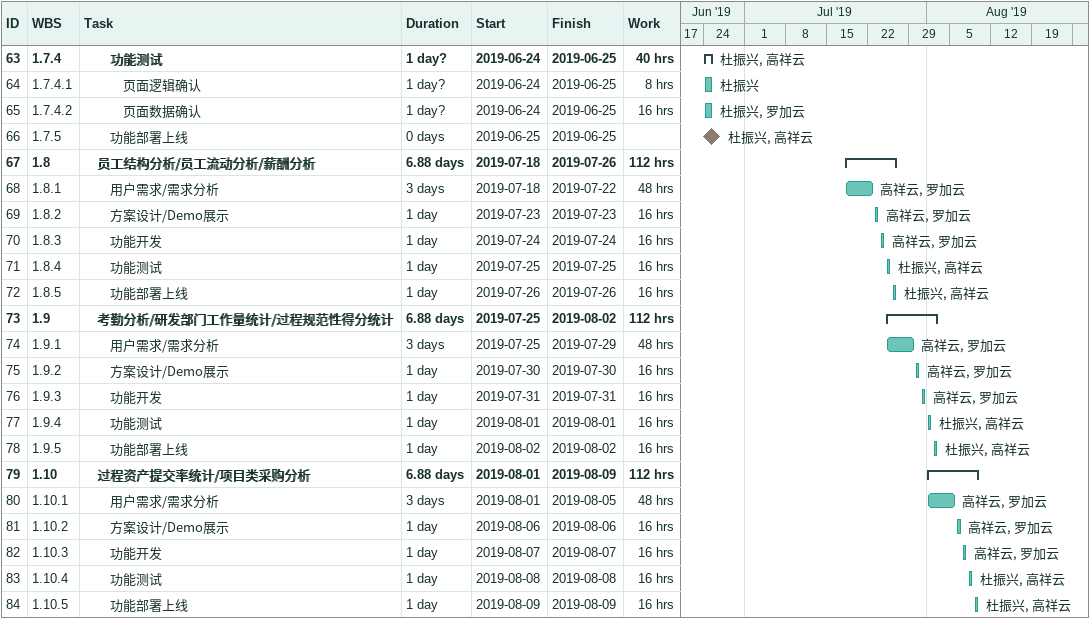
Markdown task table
| ID | WBS | Task | Duration | Start | Finish | Resources | Work (h) |
|---|---|---|---|---|---|---|---|
| 63 | 1.7.4 | **功能测试** | 1d? | 2019-06-24 | 2019-06-25 | 杜振兴, 高祥云 | 40 |
| 64 | 1.7.4.1 | 页面逻辑确认 | 1d? | 2019-06-24 | 2019-06-25 | 杜振兴 | 8 |
| 65 | 1.7.4.2 | 页面数据确认 | 1d? | 2019-06-24 | 2019-06-25 | 杜振兴, 罗加云 | 16 |
| 66 | 1.7.5 | 功能部署上线 | 0d | 2019-06-25 | 2019-06-25 | 杜振兴, 高祥云 |  |
| 67 | 1.8 | **员工结构分析/员工流动分析/薪酬分析** | 6.88d | 2019-07-18 | 2019-07-26 |  | 112 |
| 68 | 1.8.1 | 用户需求/需求分析 | 3d | 2019-07-18 | 2019-07-22 | 高祥云, 罗加云 | 48 |
| 69 | 1.8.2 | 方案设计/Demo展示 | 1d | 2019-07-23 | 2019-07-23 | 高祥云, 罗加云 | 16 |
| 70 | 1.8.3 | 功能开发 | 1d | 2019-07-24 | 2019-07-24 | 高祥云, 罗加云 | 16 |
| 71 | 1.8.4 | 功能测试 | 1d | 2019-07-25 | 2019-07-25 | 杜振兴, 高祥云 | 16 |
| 72 | 1.8.5 | 功能部署上线 | 1d | 2019-07-26 | 2019-07-26 | 杜振兴, 高祥云 | 16 |
| 73 | 1.9 | **考勤分析/研发部门工作量统计/过程规范性得分统计** | 6.88d | 2019-07-25 | 2019-08-02 |  | 112 |
| 74 | 1.9.1 | 用户需求/需求分析 | 3d | 2019-07-25 | 2019-07-29 | 高祥云, 罗加云 | 48 |
| 75 | 1.9.2 | 方案设计/Demo展示 | 1d | 2019-07-30 | 2019-07-30 | 高祥云, 罗加云 | 16 |
| 76 | 1.9.3 | 功能开发 | 1d | 2019-07-31 | 2019-07-31 | 高祥云, 罗加云 | 16 |
| 77 | 1.9.4 | 功能测试 | 1d | 2019-08-01 | 2019-08-01 | 杜振兴, 高祥云 | 16 |
| 78 | 1.9.5 | 功能部署上线 | 1d | 2019-08-02 | 2019-08-02 | 杜振兴, 高祥云 | 16 |
| 79 | 1.10 | **过程资产提交率统计/项目类采购分析** | 6.88d | 2019-08-01 | 2019-08-09 |  | 112 |
| 80 | 1.10.1 | 用户需求/需求分析 | 3d | 2019-08-01 | 2019-08-05 | 高祥云, 罗加云 | 48 |
| 81 | 1.10.2 | 方案设计/Demo展示 | 1d | 2019-08-06 | 2019-08-06 | 高祥云, 罗加云 | 16 |
| 82 | 1.10.3 | 功能开发 | 1d | 2019-08-07 | 2019-08-07 | 高祥云, 罗加云 | 16 |
| 83 | 1.10.4 | 功能测试 | 1d | 2019-08-08 | 2019-08-08 | 杜振兴, 高祥云 | 16 |
| 84 | 1.10.5 | 功能部署上线 | 1d | 2019-08-09 | 2019-08-09 | 杜振兴, 高祥云 | 16 |
